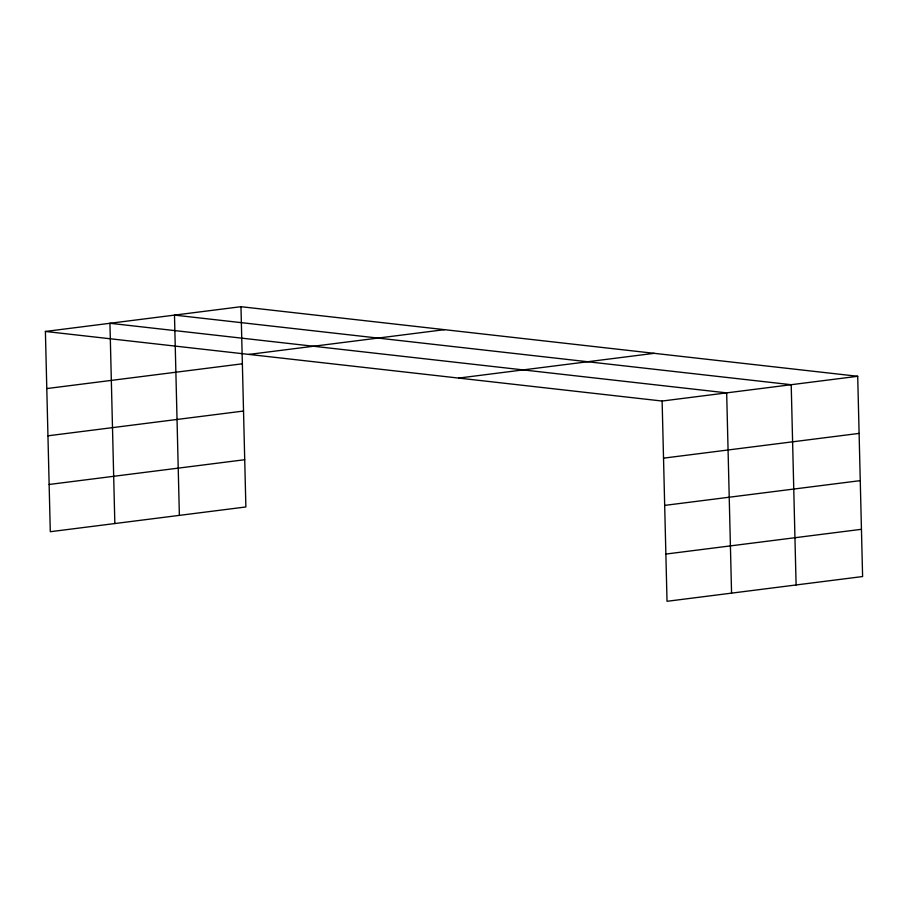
<?xml version="1.0" encoding="UTF-8"?>
<svg xmlns="http://www.w3.org/2000/svg" width="908" height="908" viewBox="0 0 908 908"><rect width="100%" height="100%" fill="white"/><g stroke="black" fill="none" stroke-linecap="round" stroke-linejoin="round"><path stroke-width="1.36" d="M45.4 331.454L240.972 306.7L857.708 376.287L862.6 576.546L667.028 601.3L662.125 401.041L45.4 331.454L50.292 531.713L245.875 506.959L240.972 306.7M248.917 354.415L444.5 329.661M46.796 388.567L242.368 363.802M458.608 378.08L654.18 353.326M47.954 435.806L243.526 411.04M662.125 401.041L857.708 376.287M49.134 484.475L244.717 459.72M663.521 458.154L859.104 433.4M664.679 505.393L860.251 480.638M665.87 554.062L861.442 529.307M796.1 584.968L791.209 384.708L174.484 315.11L179.375 515.369M731.564 593.14L726.672 392.869L109.936 323.282L114.839 523.541"/></g></svg>
